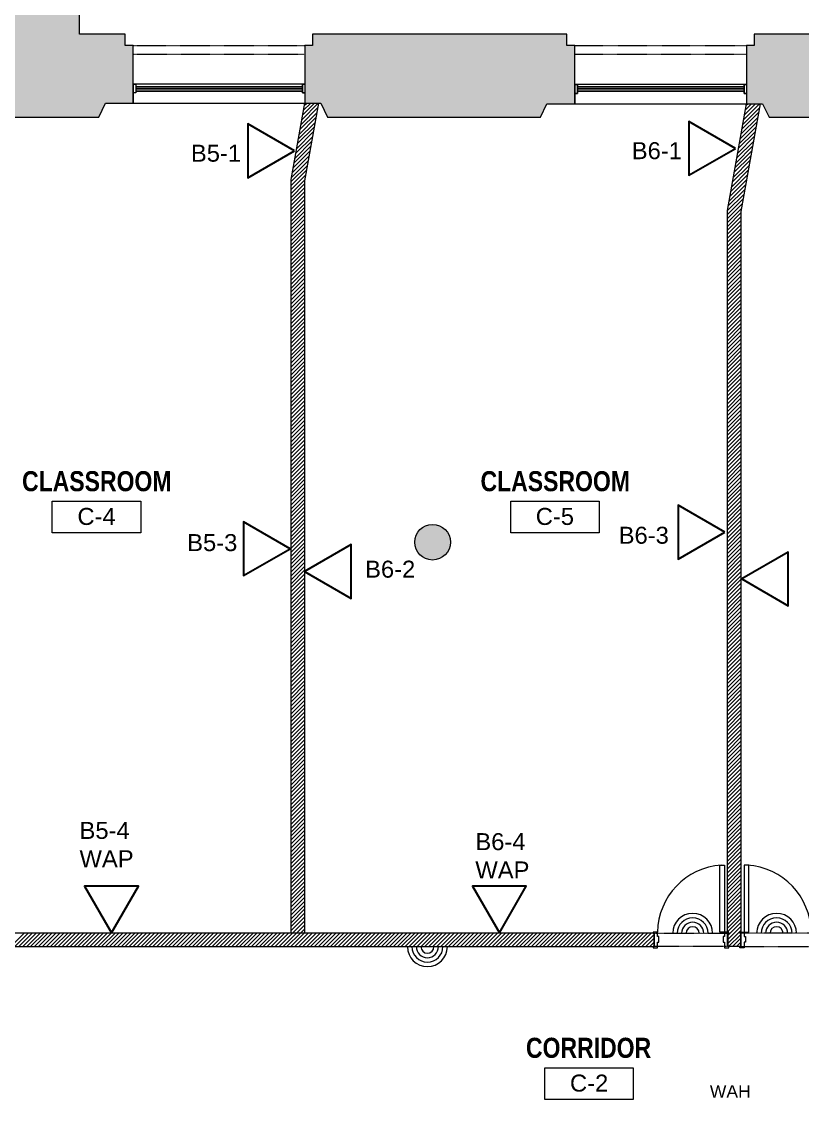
# Model space of a CAD drawing. Header units: inches. Extents: x 891 to 14187, y -1169 to 3232.
# Drawn here: x 2406 to 2756.1, y 2201.8 to 2685.2 of the extents above; entities that cross this region are included whole.
import ezdxf

# ---------------------------------------------------------------- set-up
doc = ezdxf.new("R2010")
doc.units = ezdxf.units.IN
doc.header["$MEASUREMENT"] = 0
doc.linetypes.add('IMPORT-IMPORT-HIDDEN2', pattern=[0.1875, 0.125, -0.0625])
doc.layers.add('_DROPS_IDFS', color=7, linetype='Continuous')
for name, color, linetype, lineweight in [('_OPTEC_LAYER', 1, 'Continuous', 30), ('A-ANNO-RM TAG', 7, 'Continuous', 9), ('A-DEMO-LPC', 7, 'IMPORT-IMPORT-HIDDEN2', 9), ('A-DOOR', 7, 'Continuous', 9), ('A-DOOR-HEAD', 7, 'IMPORT-IMPORT-HIDDEN2', 9), ('A-Hatch', 7, 'Continuous', 9), ('A-HATCH-1HR', 7, 'Continuous', 9), ('A-WALL-INT NEW', 7, 'Continuous', 9), ('EX-EXT-CORE', 7, 'Continuous', 9), ('EX-Windows', 7, 'Continuous', 9), ('G-ANNO-TEXT', 7, 'Continuous', 9), ('SPEAKER', 10, 'Continuous', 20)]:
    doc.layers.add(name, color=color, linetype=linetype, lineweight=lineweight)
doc.styles.add('Arial', font='arial.ttf', dxfattribs={"height": 7.623})
doc.styles.add('Arial Narrow_B', font='ARIALNB.TTF', dxfattribs={"height": 9})
doc.styles.add('Arial_6', font='arial.ttf', dxfattribs={"height": 5.625})

# ---------------------------------------------------------------- blocks, each defined once
blk = doc.blocks.new('_DATA')
at = {"layer": '_DROPS_IDFS', "color": 1, "lineweight": 30}
blk.add_lwpolyline([(24.61, 42.64), (12.55, 21.75), (36.67, 21.75)], close=True, dxfattribs=at)

msp = doc.modelspace()

# ---------------------------------------------------------------- hatches: boundary and pattern name
at = {"layer": 'A-Hatch'}
h = msp.add_hatch(color=9, dxfattribs=at)
h.paths.add_polyline_path([(2360.64, 2633.56), (2384.64, 2633.56), (2384.64, 2642.06), (2440.64, 2642.06), (2443.67, 2648.3), (2456, 2648.3), (2456, 2674.3), (2452.5, 2674.3), (2452.5, 2679.3), (2431.95, 2679.3), (2431.95, 2717.87), (2404.53, 2765.36), (2404.53, 2802.37), (2377.63, 2802.37), (2377.63, 2781.42), (2387.27, 2769.93), (2383.18, 2722.3), (2363.64, 2683.56), (2363.64, 2681.56), (2360.64, 2681.56), (2360.64, 2639.56)])
h.paths.add_polyline_path([(3137.17, 2642.06), (3237.6, 2642.06), (3237.6, 2643.53), (3258.39, 2643.53), (3258.39, 2676.84), (3247.99, 2676.84), (3247.99, 2659.03), (3004.77, 2659.03), (3004.77, 2679.34), (2932.5, 2679.3), (2932.5, 2674.3), (2929, 2674.3), (2929.01, 2648.3), (2936.14, 2648.3), (2939.17, 2642.06), (3034.64, 2642.06), (3037.67, 2648.3), (3134.14, 2648.3), (3136.55, 2643.34)])
h.paths.add_polyline_path([(2638.64, 2642.06), (2641.67, 2648.3), (2654, 2648.3), (2654, 2674.3), (2650.5, 2674.3), (2650.5, 2679.3), (2536.5, 2679.3), (2536.5, 2674.3), (2533, 2674.3), (2533.01, 2648.3), (2540.14, 2648.3), (2543.17, 2642.06)])
h.paths.add_polyline_path([(2836.64, 2642.06), (2839.67, 2648.3), (2852, 2648.3), (2852, 2674.3), (2848.5, 2674.3), (2848.5, 2679.3), (2734.5, 2679.3), (2734.5, 2674.3), (2731, 2674.3), (2731.01, 2648.3), (2738.14, 2648.3), (2741.17, 2642.06)])
msp.add_hatch(color=9, dxfattribs=at).paths.add_polyline_path([(2589.32, 2443.75), (2591.25, 2443.75), (2593.12, 2444.21), (2594.83, 2445.1), (2596.27, 2446.38), (2597.37, 2447.97), (2598.05, 2449.77), (2598.28, 2451.69), (2598.05, 2453.6), (2597.37, 2455.41), (2596.27, 2456.99), (2594.83, 2458.27), (2593.12, 2459.17), (2591.25, 2459.63), (2589.32, 2459.63), (2587.45, 2459.17), (2585.74, 2458.27), (2584.3, 2456.99), (2583.2, 2455.41), (2582.52, 2453.6), (2582.28, 2451.69), (2582.52, 2449.77), (2583.2, 2447.97), (2584.3, 2446.38), (2585.74, 2445.1), (2587.45, 2444.21)])

# ---------------------------------------------------------------- linework, layer by layer
at = {"layer": 'A-ANNO-RM TAG', "color": 8, "flags": 128}
for points in [[(2419.81, 2470.11), (2459.49, 2470.11), (2459.49, 2455.89), (2419.81, 2455.89)], [(2625.32, 2470.11), (2665, 2470.11), (2665, 2455.89), (2625.32, 2455.89)], [(2640.59, 2216.01), (2680.27, 2216.01), (2680.27, 2201.79), (2640.59, 2201.79)]]:
    msp.add_lwpolyline(points, close=True, dxfattribs=at)
at = {"layer": 'A-DEMO-LPC', "color": 8}
for p, q in [((2456, 2674.49), (2533, 2674.49)), ((2456, 2670.37), (2456, 2674.49)), ((2533, 2674.49), (2533, 2670.37)), ((2654, 2674.49), (2731, 2674.49)), ((2654, 2670.37), (2654, 2674.49)), ((2731, 2674.49), (2731, 2670.37)), ((2533, 2670.37), (2456, 2670.37)), ((2731, 2670.37), (2654, 2670.37))]:
    msp.add_line(p, q, dxfattribs=at)
at = {"layer": 'A-DOOR', "color": 8}
for points in [[(2719.12, 2276.8), (2719.12, 2306.8), (2721.12, 2306.8), (2721.12, 2276.8)], [(2689.12, 2276.8), (2689.12, 2276.3), (2689.62, 2276.3), (2689.62, 2270.3), (2689.12, 2270.3), (2689.12, 2269.8), (2691.12, 2269.8), (2691.12, 2272.3), (2691.63, 2272.3), (2691.63, 2274.8), (2691.12, 2274.8), (2691.12, 2276.8)], [(2722.62, 2270.3), (2722.62, 2276.3), (2723.12, 2276.3), (2723.12, 2276.8), (2721.12, 2276.8), (2721.12, 2274.8), (2720.61, 2274.8), (2720.61, 2272.3), (2721.12, 2272.3), (2721.12, 2269.8), (2723.12, 2269.8), (2723.12, 2270.3)]]:
    msp.add_lwpolyline(points, close=True, dxfattribs=at)
at = {"layer": 'A-DOOR', "color": 55, "lineweight": 13}
msp.add_lwpolyline([(2719.12, 2276.8), (2719.12, 2306.8), (2721.12, 2306.8), (2721.12, 2276.8)], close=True, dxfattribs=at)
at = {"layer": 'A-DOOR', "color": 8, "flags": 128}
for points in [[(2732, 2276.8), (2732, 2306.8), (2730, 2306.8), (2730, 2276.8)], [(2728.5, 2270.3), (2728.5, 2276.3), (2728, 2276.3), (2728, 2276.8), (2730, 2276.8), (2730, 2274.8), (2730.51, 2274.8), (2730.51, 2272.3), (2730, 2272.3), (2730, 2269.8), (2728, 2269.8), (2728, 2270.3)]]:
    msp.add_lwpolyline(points, close=True, dxfattribs=at)
at = {"layer": 'A-DOOR', "color": 55, "lineweight": 13, "flags": 128}
msp.add_lwpolyline([(2732, 2276.8), (2732, 2306.8), (2730, 2306.8), (2730, 2276.8)], close=True, dxfattribs=at)
at = {"layer": 'A-DOOR', "color": 8}
for centre, start, end in [((2721.61, 2276.35), 93.441, 179.1566), ((2729.51, 2276.35), 0.8434, 86.559)]:
    msp.add_arc(centre, 30.5, start, end, dxfattribs=at)
at = {"layer": 'A-DOOR-HEAD', "color": 8}
msp.add_lwpolyline([(2689.62, 2276.3), (2722.62, 2276.3), (2722.62, 2270.3), (2689.62, 2270.3)], close=True, dxfattribs=at)
at = {"layer": 'A-DOOR-HEAD', "color": 8, "flags": 128}
msp.add_lwpolyline([(2761.5, 2276.3), (2728.5, 2276.3), (2728.5, 2270.3), (2761.5, 2270.3)], close=True, dxfattribs=at)
at = {"layer": 'A-HATCH-1HR', "color": 8}
for p, q in [((2530.94, 2636.85), (2538.35, 2644.27)), ((2531.32, 2639), (2538.73, 2646.42)), ((2531.7, 2641.15), (2539.04, 2648.49)), ((2532.08, 2643.3), (2537.26, 2648.48)), ((2532.47, 2645.45), (2535.48, 2648.47)), ((2532.85, 2647.6), (2533.7, 2648.46)), ((2728.98, 2636.91), (2736.39, 2644.32)), ((2729.36, 2639.06), (2736.78, 2646.47)), ((2729.75, 2641.21), (2736.84, 2648.3)), ((2730.13, 2643.36), (2735.07, 2648.3)), ((2730.51, 2645.51), (2733.3, 2648.3)), ((2730.89, 2647.66), (2731.53, 2648.3)), ((2530.17, 2632.55), (2537.58, 2639.96)), ((2530.55, 2634.7), (2537.97, 2642.12)), ((2728.21, 2632.61), (2735.63, 2640.02)), ((2728.6, 2634.76), (2736.01, 2642.17)), ((2529.41, 2628.25), (2536.82, 2635.66)), ((2529.79, 2630.4), (2537.2, 2637.81)), ((2727.45, 2628.31), (2734.86, 2635.72)), ((2727.83, 2630.46), (2735.25, 2637.87)), ((2528.64, 2623.95), (2536.05, 2631.36)), ((2529.02, 2626.1), (2536.44, 2633.51)), ((2726.68, 2624), (2734.1, 2631.42)), ((2727.07, 2626.15), (2734.48, 2633.57)), ((2527.49, 2617.5), (2534.91, 2624.91)), ((2527.87, 2619.65), (2535.29, 2627.06)), ((2528.26, 2621.8), (2535.67, 2629.21)), ((2725.54, 2617.55), (2732.95, 2624.97)), ((2725.92, 2619.7), (2733.33, 2627.12)), ((2726.3, 2621.85), (2733.72, 2629.27)), ((2526.92, 2613.39), (2534.14, 2620.61)), ((2527.11, 2615.35), (2534.52, 2622.76)), ((2724.77, 2613.25), (2732.18, 2620.67)), ((2725.15, 2615.4), (2732.57, 2622.82)), ((2526.92, 2611.62), (2533.76, 2618.46)), ((2526.92, 2609.85), (2533.37, 2616.31)), ((2724.01, 2608.95), (2731.42, 2616.36)), ((2724.39, 2611.1), (2731.8, 2618.52)), ((2526.92, 2608.08), (2532.99, 2614.16)), ((2526.92, 2606.32), (2532.92, 2612.32)), ((2526.92, 2604.55), (2532.92, 2610.55)), ((2723.24, 2604.65), (2730.65, 2612.06)), ((2723.62, 2606.8), (2731.04, 2614.21)), ((2526.92, 2602.78), (2532.92, 2608.78)), ((2526.92, 2601.01), (2532.92, 2607.01)), ((2722.5, 2600.38), (2729.89, 2607.76)), ((2722.5, 2598.61), (2729.51, 2605.61)), ((2722.86, 2602.5), (2730.27, 2609.91)), ((2526.92, 2599.24), (2532.92, 2605.24)), ((2526.92, 2597.48), (2532.92, 2603.48)), ((2526.92, 2595.71), (2532.92, 2601.71)), ((2722.5, 2596.84), (2729.12, 2603.46)), ((2722.5, 2595.07), (2728.74, 2601.31)), ((2526.92, 2593.94), (2532.92, 2599.94)), ((2526.92, 2592.17), (2532.92, 2598.17)), ((2526.92, 2590.41), (2532.92, 2596.41)), ((2722.5, 2593.31), (2728.5, 2599.31)), ((2722.5, 2591.54), (2728.5, 2597.54)), ((2722.5, 2589.77), (2728.5, 2595.77)), ((2526.92, 2588.64), (2532.92, 2594.64)), ((2526.92, 2586.87), (2532.92, 2592.87)), ((2526.92, 2585.1), (2532.92, 2591.1)), ((2722.5, 2588), (2728.5, 2594)), ((2722.5, 2586.24), (2728.5, 2592.24)), ((2526.92, 2583.33), (2532.92, 2589.33)), ((2526.92, 2581.57), (2532.92, 2587.57)), ((2722.5, 2584.47), (2728.5, 2590.47)), ((2722.5, 2582.7), (2728.5, 2588.7)), ((2722.5, 2580.93), (2728.5, 2586.93)), ((2526.92, 2579.8), (2532.92, 2585.8)), ((2526.92, 2578.03), (2532.92, 2584.03)), ((2526.92, 2576.26), (2532.92, 2582.26)), ((2722.5, 2579.16), (2728.5, 2585.16)), ((2722.5, 2577.4), (2728.5, 2583.4)), ((2722.5, 2575.63), (2728.5, 2581.63)), ((2526.92, 2574.5), (2532.92, 2580.5)), ((2526.92, 2572.73), (2532.92, 2578.73)), ((2526.92, 2570.96), (2532.92, 2576.96)), ((2722.5, 2573.86), (2728.5, 2579.86)), ((2722.5, 2572.09), (2728.5, 2578.09)), ((2526.92, 2569.19), (2532.92, 2575.19)), ((2526.92, 2567.42), (2532.92, 2573.42)), ((2526.92, 2565.66), (2532.92, 2571.66)), ((2722.5, 2570.33), (2728.5, 2576.33)), ((2722.5, 2568.56), (2728.5, 2574.56)), ((2722.5, 2566.79), (2728.5, 2572.79)), ((2526.92, 2563.89), (2532.92, 2569.89)), ((2526.92, 2562.12), (2532.92, 2568.12)), ((2722.5, 2565.02), (2728.5, 2571.02)), ((2722.5, 2563.25), (2728.5, 2569.25)), ((2722.5, 2561.49), (2728.5, 2567.49)), ((2526.92, 2560.35), (2532.92, 2566.35)), ((2526.92, 2558.59), (2532.92, 2564.59)), ((2526.92, 2556.82), (2532.92, 2562.82)), ((2722.5, 2559.72), (2728.5, 2565.72)), ((2722.5, 2557.95), (2728.5, 2563.95)), ((2722.5, 2556.18), (2728.5, 2562.18)), ((2526.92, 2555.05), (2532.92, 2561.05)), ((2526.92, 2553.28), (2532.92, 2559.28)), ((2526.92, 2551.51), (2532.92, 2557.51)), ((2722.5, 2554.42), (2728.5, 2560.42)), ((2722.5, 2552.65), (2728.5, 2558.65)), ((2526.92, 2549.75), (2532.92, 2555.75)), ((2526.92, 2547.98), (2532.92, 2553.98)), ((2722.5, 2550.88), (2728.5, 2556.88)), ((2722.5, 2549.11), (2728.5, 2555.11)), ((2722.5, 2547.34), (2728.5, 2553.34)), ((2526.92, 2546.21), (2532.92, 2552.21)), ((2526.92, 2544.44), (2532.92, 2550.44)), ((2526.92, 2542.68), (2532.92, 2548.68)), ((2722.5, 2545.58), (2728.5, 2551.58)), ((2722.5, 2543.81), (2728.5, 2549.81)), ((2722.5, 2542.04), (2728.5, 2548.04)), ((2526.92, 2540.91), (2532.92, 2546.91)), ((2526.92, 2539.14), (2532.92, 2545.14)), ((2526.92, 2537.37), (2532.92, 2543.37)), ((2722.5, 2540.27), (2728.5, 2546.27)), ((2722.5, 2538.51), (2728.5, 2544.51)), ((2722.5, 2536.74), (2728.5, 2542.74)), ((2526.92, 2535.6), (2532.92, 2541.6)), ((2526.92, 2533.84), (2532.92, 2539.84)), ((2526.92, 2532.07), (2532.92, 2538.07)), ((2722.5, 2534.97), (2728.5, 2540.97)), ((2722.5, 2533.2), (2728.5, 2539.2)), ((2526.92, 2530.3), (2532.92, 2536.3)), ((2526.92, 2528.53), (2532.92, 2534.53)), ((2722.5, 2531.43), (2728.5, 2537.43)), ((2722.5, 2529.67), (2728.5, 2535.67)), ((2722.5, 2527.9), (2728.5, 2533.9)), ((2526.92, 2526.77), (2532.92, 2532.77)), ((2526.92, 2525), (2532.92, 2531)), ((2526.92, 2523.23), (2532.92, 2529.23)), ((2722.5, 2526.13), (2728.5, 2532.13)), ((2722.5, 2524.36), (2728.5, 2530.36)), ((2722.5, 2522.6), (2728.5, 2528.6)), ((2526.92, 2521.46), (2532.92, 2527.46)), ((2526.92, 2519.69), (2532.92, 2525.69)), ((2526.92, 2517.93), (2532.92, 2523.93)), ((2722.5, 2520.83), (2728.5, 2526.83)), ((2722.5, 2519.06), (2728.5, 2525.06)), ((2722.5, 2517.29), (2728.5, 2523.29)), ((2526.92, 2516.16), (2532.92, 2522.16)), ((2526.92, 2514.39), (2532.92, 2520.39)), ((2526.92, 2512.62), (2532.92, 2518.62)), ((2722.5, 2515.52), (2728.5, 2521.52)), ((2722.5, 2513.76), (2728.5, 2519.76)), ((2526.92, 2510.86), (2532.92, 2516.86)), ((2526.92, 2509.09), (2532.92, 2515.09)), ((2722.5, 2511.99), (2728.5, 2517.99)), ((2722.5, 2510.22), (2728.5, 2516.22)), ((2722.5, 2508.45), (2728.5, 2514.45)), ((2526.92, 2507.32), (2532.92, 2513.32)), ((2526.92, 2505.55), (2532.92, 2511.55)), ((2526.92, 2503.78), (2532.92, 2509.78)), ((2722.5, 2506.69), (2728.5, 2512.69)), ((2722.5, 2504.92), (2728.5, 2510.92)), ((2722.5, 2503.15), (2728.5, 2509.15)), ((2526.92, 2502.02), (2532.92, 2508.02)), ((2526.92, 2500.25), (2532.92, 2506.25)), ((2526.92, 2498.48), (2532.92, 2504.48)), ((2722.5, 2501.38), (2728.5, 2507.38)), ((2722.5, 2499.61), (2728.5, 2505.61)), ((2526.92, 2496.71), (2532.92, 2502.71)), ((2526.92, 2494.95), (2532.92, 2500.95)), ((2526.92, 2493.18), (2532.92, 2499.18)), ((2722.5, 2497.85), (2728.5, 2503.85)), ((2722.5, 2496.08), (2728.5, 2502.08)), ((2722.5, 2494.31), (2728.5, 2500.31)), ((2526.92, 2491.41), (2532.92, 2497.41)), ((2526.92, 2489.64), (2532.92, 2495.64)), ((2722.5, 2492.54), (2728.5, 2498.54)), ((2722.5, 2490.78), (2728.5, 2496.78)), ((2722.5, 2489.01), (2728.5, 2495.01)), ((2526.92, 2487.87), (2532.92, 2493.87)), ((2526.92, 2486.11), (2532.92, 2492.11)), ((2526.92, 2484.34), (2532.92, 2490.34)), ((2722.5, 2487.24), (2728.5, 2493.24)), ((2722.5, 2485.47), (2728.5, 2491.47)), ((2722.5, 2483.7), (2728.5, 2489.7)), ((2526.92, 2482.57), (2532.92, 2488.57)), ((2526.92, 2480.8), (2532.92, 2486.8)), ((2526.92, 2479.04), (2532.92, 2485.04)), ((2722.5, 2481.94), (2728.5, 2487.94)), ((2722.5, 2480.17), (2728.5, 2486.17)), ((2526.92, 2477.27), (2532.92, 2483.27)), ((2526.92, 2475.5), (2532.92, 2481.5)), ((2526.92, 2473.73), (2532.92, 2479.73)), ((2722.5, 2478.4), (2728.5, 2484.4)), ((2722.5, 2476.63), (2728.5, 2482.63)), ((2722.5, 2474.87), (2728.5, 2480.87)), ((2526.92, 2471.96), (2532.92, 2477.96)), ((2526.92, 2470.2), (2532.92, 2476.2)), ((2722.5, 2473.1), (2728.5, 2479.1)), ((2722.5, 2471.33), (2728.5, 2477.33)), ((2722.5, 2469.56), (2728.5, 2475.56)), ((2526.92, 2468.43), (2532.92, 2474.43)), ((2526.92, 2466.66), (2532.92, 2472.66)), ((2526.92, 2464.89), (2532.92, 2470.89)), ((2722.5, 2467.8), (2728.5, 2473.8)), ((2722.5, 2466.03), (2728.5, 2472.03)), ((2722.5, 2464.26), (2728.5, 2470.26)), ((2526.92, 2463.13), (2532.92, 2469.13)), ((2526.92, 2461.36), (2532.92, 2467.36)), ((2526.92, 2459.59), (2532.92, 2465.59)), ((2722.5, 2462.49), (2728.5, 2468.49)), ((2722.5, 2460.72), (2728.5, 2466.72)), ((2526.92, 2457.82), (2532.92, 2463.82)), ((2526.92, 2456.06), (2532.92, 2462.06)), ((2722.5, 2458.96), (2728.5, 2464.96)), ((2722.5, 2457.19), (2728.5, 2463.19)), ((2722.5, 2455.42), (2728.5, 2461.42)), ((2526.92, 2454.29), (2532.92, 2460.29)), ((2526.92, 2452.52), (2532.92, 2458.52)), ((2526.92, 2450.75), (2532.92, 2456.75)), ((2722.5, 2453.65), (2728.5, 2459.65)), ((2722.5, 2451.89), (2728.5, 2457.89)), ((2722.5, 2450.12), (2728.5, 2456.12)), ((2526.92, 2448.98), (2532.92, 2454.98)), ((2526.92, 2447.22), (2532.92, 2453.22)), ((2526.92, 2445.45), (2532.92, 2451.45)), ((2722.5, 2448.35), (2728.5, 2454.35)), ((2722.5, 2446.58), (2728.5, 2452.58)), ((2722.5, 2444.81), (2728.5, 2450.81)), ((2526.92, 2443.68), (2532.92, 2449.68)), ((2526.92, 2441.91), (2532.92, 2447.91)), ((2526.92, 2440.15), (2532.92, 2446.15)), ((2722.5, 2443.05), (2728.5, 2449.05)), ((2722.5, 2441.28), (2728.5, 2447.28)), ((2526.92, 2438.38), (2532.92, 2444.38)), ((2526.92, 2436.61), (2532.92, 2442.61)), ((2722.5, 2439.51), (2728.5, 2445.51)), ((2722.5, 2437.74), (2728.5, 2443.74)), ((2722.5, 2435.98), (2728.5, 2441.98)), ((2526.92, 2434.84), (2532.92, 2440.84)), ((2526.92, 2433.07), (2532.92, 2439.07)), ((2526.92, 2431.31), (2532.92, 2437.31)), ((2722.5, 2434.21), (2728.5, 2440.21)), ((2722.5, 2432.44), (2728.5, 2438.44)), ((2722.5, 2430.67), (2728.5, 2436.67)), ((2526.92, 2429.54), (2532.92, 2435.54)), ((2526.92, 2427.77), (2532.92, 2433.77)), ((2526.92, 2426), (2532.92, 2432)), ((2722.5, 2428.9), (2728.5, 2434.9)), ((2722.5, 2427.14), (2728.5, 2433.14)), ((2722.5, 2425.37), (2728.5, 2431.37)), ((2526.92, 2424.24), (2532.92, 2430.24)), ((2526.92, 2422.47), (2532.92, 2428.47)), ((2526.92, 2420.7), (2532.92, 2426.7)), ((2722.5, 2423.6), (2728.5, 2429.6)), ((2722.5, 2421.83), (2728.5, 2427.83)), ((2526.92, 2418.93), (2532.92, 2424.93)), ((2526.92, 2417.16), (2532.92, 2423.16)), ((2722.5, 2420.07), (2728.5, 2426.07)), ((2722.5, 2418.3), (2728.5, 2424.3)), ((2722.5, 2416.53), (2728.5, 2422.53)), ((2526.92, 2415.4), (2532.92, 2421.4)), ((2526.92, 2413.63), (2532.92, 2419.63)), ((2526.92, 2411.86), (2532.92, 2417.86)), ((2722.5, 2414.76), (2728.5, 2420.76)), ((2722.5, 2412.99), (2728.5, 2418.99)), ((2722.5, 2411.23), (2728.5, 2417.23)), ((2526.92, 2410.09), (2532.92, 2416.09)), ((2526.92, 2408.33), (2532.92, 2414.33)), ((2526.92, 2406.56), (2532.92, 2412.56)), ((2722.5, 2409.46), (2728.5, 2415.46)), ((2722.5, 2407.69), (2728.5, 2413.69)), ((2526.92, 2404.79), (2532.92, 2410.79)), ((2526.92, 2403.02), (2532.92, 2409.02)), ((2526.92, 2401.25), (2532.92, 2407.25)), ((2722.5, 2405.92), (2728.5, 2411.92)), ((2722.5, 2404.16), (2728.5, 2410.16)), ((2722.5, 2402.39), (2728.5, 2408.39)), ((2526.92, 2399.49), (2532.92, 2405.49)), ((2526.92, 2397.72), (2532.92, 2403.72)), ((2722.5, 2400.62), (2728.5, 2406.62)), ((2722.5, 2398.85), (2728.5, 2404.85)), ((2722.5, 2397.08), (2728.5, 2403.08)), ((2526.92, 2395.95), (2532.92, 2401.95)), ((2526.92, 2394.18), (2532.92, 2400.18)), ((2526.92, 2392.42), (2532.92, 2398.42)), ((2722.5, 2395.32), (2728.5, 2401.32)), ((2722.5, 2393.55), (2728.5, 2399.55)), ((2722.5, 2391.78), (2728.5, 2397.78)), ((2526.92, 2390.65), (2532.92, 2396.65)), ((2526.92, 2388.88), (2532.92, 2394.88)), ((2526.92, 2387.11), (2532.92, 2393.11)), ((2722.5, 2390.01), (2728.5, 2396.01)), ((2722.5, 2388.25), (2728.5, 2394.25)), ((2526.92, 2385.34), (2532.92, 2391.34)), ((2526.92, 2383.58), (2532.92, 2389.58)), ((2722.5, 2386.48), (2728.5, 2392.48)), ((2722.5, 2384.71), (2728.5, 2390.71)), ((2722.5, 2382.94), (2728.5, 2388.94)), ((2526.92, 2381.81), (2532.92, 2387.81)), ((2526.92, 2380.04), (2532.92, 2386.04)), ((2526.92, 2378.27), (2532.92, 2384.27)), ((2722.5, 2381.17), (2728.5, 2387.17)), ((2722.5, 2379.41), (2728.5, 2385.41)), ((2722.5, 2377.64), (2728.5, 2383.64)), ((2526.92, 2376.51), (2532.92, 2382.51)), ((2526.92, 2374.74), (2532.92, 2380.74)), ((2526.92, 2372.97), (2532.92, 2378.97)), ((2722.5, 2375.87), (2728.5, 2381.87)), ((2722.5, 2374.1), (2728.5, 2380.1)), ((2722.5, 2372.34), (2728.5, 2378.34)), ((2526.92, 2371.2), (2532.92, 2377.2)), ((2526.92, 2369.43), (2532.92, 2375.43)), ((2526.92, 2367.67), (2532.92, 2373.67)), ((2722.5, 2370.57), (2728.5, 2376.57)), ((2722.5, 2368.8), (2728.5, 2374.8)), ((2526.92, 2365.9), (2532.92, 2371.9)), ((2526.92, 2364.13), (2532.92, 2370.13)), ((2722.5, 2367.03), (2728.5, 2373.03)), ((2722.5, 2365.26), (2728.5, 2371.26)), ((2722.5, 2363.5), (2728.5, 2369.5)), ((2526.92, 2362.36), (2532.92, 2368.36)), ((2526.92, 2360.6), (2532.92, 2366.6)), ((2526.92, 2358.83), (2532.92, 2364.83)), ((2722.5, 2361.73), (2728.5, 2367.73)), ((2722.5, 2359.96), (2728.5, 2365.96)), ((2722.5, 2358.19), (2728.5, 2364.19)), ((2526.92, 2357.06), (2532.92, 2363.06)), ((2526.92, 2355.29), (2532.92, 2361.29)), ((2526.92, 2353.52), (2532.92, 2359.52)), ((2722.5, 2356.43), (2728.5, 2362.43)), ((2722.5, 2354.66), (2728.5, 2360.66)), ((2722.5, 2352.89), (2728.5, 2358.89)), ((2526.92, 2351.76), (2532.92, 2357.76)), ((2526.92, 2349.99), (2532.92, 2355.99)), ((2526.92, 2348.22), (2532.92, 2354.22)), ((2722.5, 2351.12), (2728.5, 2357.12)), ((2722.5, 2349.35), (2728.5, 2355.35)), ((2526.92, 2346.45), (2532.92, 2352.45)), ((2526.92, 2344.69), (2532.92, 2350.69)), ((2722.5, 2347.59), (2728.5, 2353.59)), ((2722.5, 2345.82), (2728.5, 2351.82)), ((2722.5, 2344.05), (2728.5, 2350.05)), ((2526.92, 2342.92), (2532.92, 2348.92)), ((2526.92, 2341.15), (2532.92, 2347.15)), ((2526.92, 2339.38), (2532.92, 2345.38)), ((2722.5, 2342.28), (2728.5, 2348.28)), ((2722.5, 2340.52), (2728.5, 2346.52)), ((2722.5, 2338.75), (2728.5, 2344.75)), ((2526.92, 2337.61), (2532.92, 2343.61)), ((2526.92, 2335.85), (2532.92, 2341.85)), ((2526.92, 2334.08), (2532.92, 2340.08)), ((2722.5, 2336.98), (2728.5, 2342.98)), ((2722.5, 2335.21), (2728.5, 2341.21)), ((2526.92, 2332.31), (2532.92, 2338.31)), ((2526.92, 2330.54), (2532.92, 2336.54)), ((2526.92, 2328.78), (2532.92, 2334.78)), ((2722.5, 2333.44), (2728.5, 2339.44)), ((2722.5, 2331.68), (2728.5, 2337.68)), ((2722.5, 2329.91), (2728.5, 2335.91)), ((2526.92, 2327.01), (2532.92, 2333.01)), ((2526.92, 2325.24), (2532.92, 2331.24)), ((2722.5, 2328.14), (2728.5, 2334.14)), ((2722.5, 2326.37), (2728.5, 2332.37)), ((2722.5, 2324.61), (2728.5, 2330.61)), ((2526.92, 2323.47), (2532.92, 2329.47)), ((2526.92, 2321.7), (2532.92, 2327.7)), ((2526.92, 2319.94), (2532.92, 2325.94)), ((2722.5, 2322.84), (2728.5, 2328.84)), ((2722.5, 2321.07), (2728.5, 2327.07)), ((2722.5, 2319.3), (2728.5, 2325.3)), ((2526.92, 2318.17), (2532.92, 2324.17)), ((2526.92, 2316.4), (2532.92, 2322.4)), ((2526.92, 2314.63), (2532.92, 2320.63)), ((2722.5, 2317.53), (2728.5, 2323.53)), ((2722.5, 2315.77), (2728.5, 2321.77)), ((2526.92, 2312.87), (2532.92, 2318.87)), ((2526.92, 2311.1), (2532.92, 2317.1)), ((2722.5, 2314), (2728.5, 2320)), ((2722.5, 2312.23), (2728.5, 2318.23)), ((2722.5, 2310.46), (2728.5, 2316.46)), ((2526.92, 2309.33), (2532.92, 2315.33)), ((2526.92, 2307.56), (2532.92, 2313.56)), ((2526.92, 2305.79), (2532.92, 2311.79)), ((2722.5, 2308.7), (2728.5, 2314.7)), ((2722.5, 2306.93), (2728.5, 2312.93)), ((2722.5, 2305.16), (2728.5, 2311.16)), ((2526.92, 2304.03), (2532.92, 2310.03)), ((2526.92, 2302.26), (2532.92, 2308.26)), ((2526.92, 2300.49), (2532.92, 2306.49)), ((2722.5, 2303.39), (2728.5, 2309.39)), ((2722.5, 2301.62), (2728.5, 2307.62)), ((2722.5, 2299.86), (2728.5, 2305.86)), ((2526.92, 2298.72), (2532.92, 2304.72)), ((2526.92, 2296.96), (2532.92, 2302.96)), ((2526.92, 2295.19), (2532.92, 2301.19)), ((2722.5, 2298.09), (2728.5, 2304.09)), ((2722.5, 2296.32), (2728.5, 2302.32)), ((2526.92, 2293.42), (2532.92, 2299.42)), ((2526.92, 2291.65), (2532.92, 2297.65)), ((2722.5, 2294.55), (2728.5, 2300.55)), ((2722.5, 2292.79), (2728.5, 2298.79)), ((2722.5, 2291.02), (2728.5, 2297.02)), ((2526.92, 2289.89), (2532.92, 2295.89)), ((2526.92, 2288.12), (2532.92, 2294.12)), ((2526.92, 2286.35), (2532.92, 2292.35)), ((2722.5, 2289.25), (2728.5, 2295.25)), ((2722.5, 2287.48), (2728.5, 2293.48)), ((2722.5, 2285.72), (2728.5, 2291.72)), ((2526.92, 2284.58), (2532.92, 2290.58)), ((2526.92, 2282.81), (2532.92, 2288.81)), ((2526.92, 2281.05), (2532.92, 2287.05)), ((2722.5, 2283.95), (2728.5, 2289.95)), ((2722.5, 2282.18), (2728.5, 2288.18)), ((2722.5, 2280.41), (2728.5, 2286.41)), ((2526.92, 2279.28), (2532.92, 2285.28)), ((2526.92, 2277.51), (2532.92, 2283.51)), ((2527.47, 2276.3), (2532.92, 2281.74)), ((2722.5, 2278.64), (2728.5, 2284.64)), ((2722.5, 2276.88), (2728.5, 2282.88)), ((2529.24, 2276.3), (2532.92, 2279.98)), ((2531, 2276.3), (2532.92, 2278.21)), ((2722.5, 2275.11), (2728.5, 2281.11)), ((2722.5, 2273.34), (2728.5, 2279.34)), ((2722.5, 2271.57), (2728.5, 2277.57)), ((2401.26, 2270.3), (2407.26, 2276.3)), ((2403.03, 2270.3), (2409.03, 2276.3)), ((2404.8, 2270.3), (2410.8, 2276.3)), ((2406.56, 2270.3), (2412.56, 2276.3)), ((2408.33, 2270.3), (2414.33, 2276.3)), ((2410.1, 2270.3), (2416.1, 2276.3)), ((2411.87, 2270.3), (2417.87, 2276.3)), ((2413.63, 2270.3), (2419.63, 2276.3)), ((2415.4, 2270.3), (2421.4, 2276.3)), ((2417.17, 2270.3), (2423.17, 2276.3)), ((2418.94, 2270.3), (2424.94, 2276.3)), ((2420.71, 2270.3), (2426.71, 2276.3)), ((2422.47, 2270.3), (2428.47, 2276.3)), ((2424.24, 2270.3), (2430.24, 2276.3)), ((2426.01, 2270.3), (2432.01, 2276.3)), ((2427.78, 2270.3), (2433.78, 2276.3)), ((2429.54, 2270.3), (2435.54, 2276.3)), ((2431.31, 2270.3), (2437.31, 2276.3)), ((2433.08, 2270.3), (2439.08, 2276.3)), ((2434.85, 2270.3), (2440.85, 2276.3)), ((2436.62, 2270.3), (2442.62, 2276.3)), ((2438.38, 2270.3), (2444.38, 2276.3)), ((2440.15, 2270.3), (2446.15, 2276.3)), ((2441.92, 2270.3), (2447.92, 2276.3)), ((2443.69, 2270.3), (2449.69, 2276.3)), ((2445.45, 2270.3), (2451.45, 2276.3)), ((2447.22, 2270.3), (2453.22, 2276.3)), ((2448.99, 2270.3), (2454.99, 2276.3)), ((2450.76, 2270.3), (2456.76, 2276.3)), ((2452.52, 2270.3), (2458.52, 2276.3)), ((2454.29, 2270.3), (2460.29, 2276.3)), ((2456.06, 2270.3), (2462.06, 2276.3)), ((2457.83, 2270.3), (2463.83, 2276.3)), ((2459.6, 2270.3), (2465.6, 2276.3)), ((2461.36, 2270.3), (2467.36, 2276.3)), ((2463.13, 2270.3), (2469.13, 2276.3)), ((2464.9, 2270.3), (2470.9, 2276.3)), ((2466.67, 2270.3), (2472.67, 2276.3)), ((2468.43, 2270.3), (2474.43, 2276.3)), ((2470.2, 2270.3), (2476.2, 2276.3)), ((2471.97, 2270.3), (2477.97, 2276.3)), ((2473.74, 2270.3), (2479.74, 2276.3)), ((2475.51, 2270.3), (2481.51, 2276.3)), ((2477.27, 2270.3), (2483.27, 2276.3)), ((2479.04, 2270.3), (2485.04, 2276.3)), ((2480.81, 2270.3), (2486.81, 2276.3)), ((2482.58, 2270.3), (2488.58, 2276.3)), ((2484.34, 2270.3), (2490.34, 2276.3)), ((2486.11, 2270.3), (2492.11, 2276.3)), ((2487.88, 2270.3), (2493.88, 2276.3)), ((2489.65, 2270.3), (2495.65, 2276.3)), ((2491.42, 2270.3), (2497.42, 2276.3)), ((2493.18, 2270.3), (2499.18, 2276.3)), ((2494.95, 2270.3), (2500.95, 2276.3)), ((2496.72, 2270.3), (2502.72, 2276.3)), ((2498.49, 2270.3), (2504.49, 2276.3)), ((2500.25, 2270.3), (2506.25, 2276.3)), ((2502.02, 2270.3), (2508.02, 2276.3)), ((2503.79, 2270.3), (2509.79, 2276.3)), ((2505.56, 2270.3), (2511.56, 2276.3)), ((2507.33, 2270.3), (2513.33, 2276.3)), ((2509.09, 2270.3), (2515.09, 2276.3)), ((2510.86, 2270.3), (2516.86, 2276.3)), ((2512.63, 2270.3), (2518.63, 2276.3)), ((2514.4, 2270.3), (2520.4, 2276.3)), ((2516.16, 2270.3), (2522.16, 2276.3)), ((2517.93, 2270.3), (2523.93, 2276.3)), ((2519.7, 2270.3), (2525.7, 2276.3)), ((2521.47, 2270.3), (2527.47, 2276.3)), ((2523.24, 2270.3), (2529.24, 2276.3)), ((2525, 2270.3), (2531, 2276.3)), ((2526.77, 2270.3), (2532.77, 2276.3)), ((2528.54, 2270.3), (2534.54, 2276.3)), ((2530.31, 2270.3), (2536.31, 2276.3)), ((2532.07, 2270.3), (2538.07, 2276.3)), ((2532.77, 2276.3), (2532.92, 2276.44)), ((2533.84, 2270.3), (2539.84, 2276.3)), ((2535.61, 2270.3), (2541.61, 2276.3)), ((2537.38, 2270.3), (2543.38, 2276.3)), ((2539.15, 2270.3), (2545.15, 2276.3)), ((2540.91, 2270.3), (2546.91, 2276.3)), ((2542.68, 2270.3), (2548.68, 2276.3)), ((2544.45, 2270.3), (2550.45, 2276.3)), ((2546.22, 2270.3), (2552.22, 2276.3)), ((2547.98, 2270.3), (2553.98, 2276.3)), ((2549.75, 2270.3), (2555.75, 2276.3)), ((2551.52, 2270.3), (2557.52, 2276.3)), ((2553.29, 2270.3), (2559.29, 2276.3)), ((2555.06, 2270.3), (2561.06, 2276.3)), ((2556.82, 2270.3), (2562.82, 2276.3)), ((2558.59, 2270.3), (2564.59, 2276.3)), ((2560.36, 2270.3), (2566.36, 2276.3)), ((2562.13, 2270.3), (2568.13, 2276.3)), ((2563.89, 2270.3), (2569.89, 2276.3)), ((2565.66, 2270.3), (2571.66, 2276.3)), ((2567.43, 2270.3), (2573.43, 2276.3)), ((2569.2, 2270.3), (2575.2, 2276.3)), ((2570.97, 2270.3), (2576.97, 2276.3)), ((2572.73, 2270.3), (2578.73, 2276.3)), ((2574.5, 2270.3), (2580.5, 2276.3)), ((2576.27, 2270.3), (2582.27, 2276.3)), ((2578.04, 2270.3), (2584.04, 2276.3)), ((2579.8, 2270.3), (2585.8, 2276.3)), ((2581.57, 2270.3), (2587.57, 2276.3)), ((2583.34, 2270.3), (2589.34, 2276.3)), ((2585.11, 2270.3), (2591.11, 2276.3)), ((2586.88, 2270.3), (2592.88, 2276.3)), ((2588.64, 2270.3), (2594.64, 2276.3)), ((2590.41, 2270.3), (2596.41, 2276.3)), ((2592.18, 2270.3), (2598.18, 2276.3)), ((2593.95, 2270.3), (2599.95, 2276.3)), ((2595.71, 2270.3), (2601.71, 2276.3)), ((2597.48, 2270.3), (2603.48, 2276.3)), ((2599.25, 2270.3), (2605.25, 2276.3)), ((2601.02, 2270.3), (2607.02, 2276.3)), ((2602.79, 2270.3), (2608.79, 2276.3)), ((2604.55, 2270.3), (2610.55, 2276.3)), ((2606.32, 2270.3), (2612.32, 2276.3)), ((2608.09, 2270.3), (2614.09, 2276.3)), ((2609.86, 2270.3), (2615.86, 2276.3)), ((2611.62, 2270.3), (2617.62, 2276.3)), ((2613.39, 2270.3), (2619.39, 2276.3)), ((2615.16, 2270.3), (2621.16, 2276.3)), ((2616.93, 2270.3), (2622.93, 2276.3)), ((2618.7, 2270.3), (2624.7, 2276.3)), ((2620.46, 2270.3), (2626.46, 2276.3)), ((2622.23, 2270.3), (2628.23, 2276.3)), ((2624, 2270.3), (2630, 2276.3)), ((2625.77, 2270.3), (2631.77, 2276.3)), ((2627.53, 2270.3), (2633.53, 2276.3)), ((2629.3, 2270.3), (2635.3, 2276.3)), ((2631.07, 2270.3), (2637.07, 2276.3)), ((2632.84, 2270.3), (2638.84, 2276.3)), ((2634.6, 2270.3), (2640.6, 2276.3)), ((2636.37, 2270.3), (2642.37, 2276.3)), ((2638.14, 2270.3), (2644.14, 2276.3)), ((2639.91, 2270.3), (2645.91, 2276.3)), ((2641.68, 2270.3), (2647.68, 2276.3)), ((2643.44, 2270.3), (2649.44, 2276.3)), ((2645.21, 2270.3), (2651.21, 2276.3)), ((2646.98, 2270.3), (2652.98, 2276.3)), ((2648.75, 2270.3), (2654.75, 2276.3)), ((2650.51, 2270.3), (2656.51, 2276.3)), ((2652.28, 2270.3), (2658.28, 2276.3)), ((2654.05, 2270.3), (2660.05, 2276.3)), ((2655.82, 2270.3), (2661.82, 2276.3)), ((2657.59, 2270.3), (2663.59, 2276.3)), ((2659.35, 2270.3), (2665.35, 2276.3)), ((2661.12, 2270.3), (2667.12, 2276.3)), ((2662.89, 2270.3), (2668.89, 2276.3)), ((2664.66, 2270.3), (2670.66, 2276.3)), ((2666.42, 2270.3), (2672.42, 2276.3)), ((2668.19, 2270.3), (2674.19, 2276.3)), ((2669.96, 2270.3), (2675.96, 2276.3)), ((2671.73, 2270.3), (2677.73, 2276.3)), ((2673.5, 2270.3), (2679.5, 2276.3)), ((2675.26, 2270.3), (2681.26, 2276.3)), ((2677.03, 2270.3), (2683.03, 2276.3)), ((2678.8, 2270.3), (2684.8, 2276.3)), ((2680.57, 2270.3), (2686.57, 2276.3)), ((2682.33, 2270.3), (2688.33, 2276.3)), ((2684.1, 2270.3), (2689.62, 2275.81)), ((2685.87, 2270.3), (2689.62, 2274.04)), ((2687.64, 2270.3), (2689.62, 2272.27)), ((2722.99, 2270.3), (2728.5, 2275.81)), ((2724.76, 2270.3), (2728.5, 2274.04)), ((2726.53, 2270.3), (2728.5, 2272.27)), ((2689.41, 2270.3), (2689.62, 2270.51)), ((2728.3, 2270.3), (2728.5, 2270.5))]:
    msp.add_line(p, q, dxfattribs=at)
at = {"layer": 'A-WALL-INT NEW', "color": 8}
for p, q in [((2526.92, 2614.26), (2533.01, 2648.49)), ((2539.1, 2648.49), (2532.92, 2613.73)), ((2533.01, 2648.49), (2539.1, 2648.49)), ((2722.5, 2600.5), (2731.01, 2648.3)), ((2737.1, 2648.3), (2728.5, 2599.98)), ((2731.01, 2648.3), (2737.1, 2648.3)), ((2526.92, 2276.3), (2526.92, 2614.26)), ((2532.92, 2613.73), (2532.92, 2276.3)), ((2722.5, 2270.3), (2722.5, 2600.5)), ((2728.5, 2599.98), (2728.5, 2270.3)), ((2689.62, 2276.3), (2369.33, 2276.3)), ((2689.62, 2270.3), (2689.62, 2276.3)), ((2369.33, 2270.3), (2689.62, 2270.3)), ((2728.2, 2270.3), (2722.5, 2270.3)), ((2728.5, 2270.3), (2722.5, 2270.3))]:
    msp.add_line(p, q, dxfattribs=at)
at = {"layer": 'EX-EXT-CORE', "color": 8}
for p, q in [((2431.95, 2679.49), (2431.95, 2718.06)), ((2452.5, 2679.49), (2431.95, 2679.49)), ((2452.5, 2674.49), (2452.5, 2679.49)), ((2536.5, 2679.49), (2536.5, 2674.49)), ((2650.5, 2679.49), (2536.5, 2679.49)), ((2650.5, 2674.49), (2650.5, 2679.49)), ((2848.5, 2679.49), (2734.5, 2679.49)), ((2734.5, 2679.49), (2734.5, 2674.49)), ((2456, 2674.49), (2452.5, 2674.49)), ((2456, 2648.49), (2456, 2674.49)), ((2536.5, 2674.49), (2533, 2674.49)), ((2533, 2674.49), (2533, 2648.49)), ((2654, 2674.49), (2650.5, 2674.49)), ((2654, 2648.3), (2654, 2674.49)), ((2734.5, 2674.49), (2731, 2674.49)), ((2731, 2674.49), (2731, 2648.3)), ((2440.64, 2642.25), (2443.67, 2648.49)), ((2443.67, 2648.49), (2456, 2648.49)), ((2533, 2648.49), (2540.14, 2648.49)), ((2540.14, 2648.49), (2543.17, 2642.25)), ((2638.64, 2642.25), (2641.57, 2648.3)), ((2641.57, 2648.3), (2654, 2648.3)), ((2731.01, 2648.3), (2738.24, 2648.3)), ((2738.24, 2648.3), (2741.17, 2642.25)), ((2384.64, 2642.25), (2440.64, 2642.25)), ((2543.17, 2642.25), (2638.64, 2642.25)), ((2741.17, 2642.25), (2836.64, 2642.25))]:
    msp.add_line(p, q, dxfattribs=at)
msp.add_circle((2590.28, 2451.69), 8, dxfattribs=at)
at = {"layer": 'EX-Windows', "color": 8}
for p, q in [((2456, 2657.15), (2456, 2648.49)), ((2533.01, 2657.15), (2456, 2657.15)), ((2456, 2657.15), (2457.31, 2657.15)), ((2457.31, 2657.15), (2457.31, 2653.15)), ((2531.97, 2655.95), (2457.31, 2655.95)), ((2457.31, 2655.95), (2531.97, 2655.95)), ((2531.97, 2654.95), (2457.31, 2654.95)), ((2457.31, 2654.95), (2531.97, 2654.95)), ((2531.97, 2653.95), (2457.31, 2653.95)), ((2457.31, 2653.95), (2531.97, 2653.95)), ((2531.97, 2653.15), (2531.97, 2657.15)), ((2531.97, 2657.15), (2533, 2657.15)), ((2533, 2657.15), (2531.97, 2657.15)), ((2531.97, 2657.15), (2531.97, 2653.15)), ((2655.31, 2656.95), (2654, 2656.95)), ((2654, 2656.95), (2655.31, 2656.95)), ((2731.01, 2656.95), (2654, 2656.95)), ((2654, 2656.95), (2654, 2648.3)), ((2655.31, 2652.95), (2655.31, 2656.95)), ((2655.31, 2656.95), (2655.31, 2652.95)), ((2729.97, 2655.95), (2655.31, 2655.95)), ((2655.31, 2655.95), (2729.97, 2655.95)), ((2729.97, 2654.95), (2655.31, 2654.95)), ((2655.31, 2654.95), (2729.97, 2654.95)), ((2729.97, 2653.95), (2655.31, 2653.95)), ((2655.31, 2653.95), (2729.97, 2653.95)), ((2729.97, 2652.95), (2729.97, 2656.95)), ((2729.97, 2656.95), (2731, 2656.95)), ((2731, 2656.95), (2729.97, 2656.95)), ((2729.97, 2656.95), (2729.97, 2652.95)), ((2457.31, 2653.15), (2456, 2653.15)), ((2533, 2653.15), (2531.97, 2653.15)), ((2531.97, 2653.15), (2533, 2653.15)), ((2654.14, 2652.95), (2655.31, 2652.95)), ((2655.31, 2652.95), (2654.14, 2652.95)), ((2731, 2652.95), (2729.97, 2652.95)), ((2729.97, 2652.95), (2731, 2652.95)), ((2456, 2648.49), (2533.01, 2648.49)), ((2654, 2648.3), (2731.01, 2648.3))]:
    msp.add_line(p, q, dxfattribs=at)
at = {"layer": 'SPEAKER', "color": 3}
for centre, radius, start, end in [((2706.87, 2276.3), 8.94, 0, 180), ((2706.87, 2276.3), 6.94, 0, 180), ((2744.5, 2276.3), 8.94, 0, 180), ((2744.5, 2276.3), 6.94, 0, 180), ((2706.87, 2276.3), 4.94, 0, 180), ((2706.87, 2276.3), 2.93, 0, 180), ((2744.5, 2276.3), 4.94, 0, 180), ((2744.5, 2276.3), 2.93, 0, 180), ((2587.97, 2270.3), 8.94, 180, 0), ((2587.97, 2270.3), 6.94, 180, 0), ((2587.97, 2270.3), 4.94, 180, 0), ((2587.97, 2270.3), 2.93, 180, 0)]:
    msp.add_arc(centre, radius, start, end, dxfattribs=at)

# ---------------------------------------------------------------- block references
at = {"layer": '_OPTEC_LAYER'}
for p, rotation in [((2485.76, 2651.77), 270), ((2683.39, 2652.9), 270), ((2678.62, 2480.78), 270), ((2483.83, 2473.37), 270), ((2575.48, 2413.92), 89.99999999999999), ((2771.48, 2410.58), 89.99999999999999), ((2470.93, 2319.2), 180), ((2644.85, 2319.2), 180)]:
    msp.add_blockref('_DATA', p, dxfattribs=dict(at, rotation=rotation))

# ---------------------------------------------------------------- texts
at = {"layer": '_OPTEC_LAYER', "char_height": 7.623, "attachment_point": 1, "style": 'Arial'}
for s, heights, insert in [('B5-1', [0.748], (2481.94, 2629.94)), ('B6-1', [0.748], (2679.57, 2631.07)), ('B6-3', [0.748], (2673.7, 2458.61)), ('B5-3', [0.748], (2480.26, 2455.31)), ('B6-2', [0.748], (2560.02, 2443.4)), ('B5-4\\PWAP', [30.07], (2432.01, 2326.24)), ('B6-4\\PWAP', [30.07], (2609.45, 2321.2))]:
    msp.add_mtext_dynamic_manual_height_columns(s, width=5.9059, gutter_width=1, heights=heights, dxfattribs=dict(at, insert=insert))
at = {"layer": 'A-ANNO-RM TAG'}
for s, height, style, p in [('CLASSROOM', 9, 'Arial Narrow_B', (2406.25, 2474.54)), ('CLASSROOM', 9, 'Arial Narrow_B', (2611.77, 2474.54)), ('C-4', 7.623, 'Arial', (2431.06, 2459.42)), ('C-5', 7.623, 'Arial', (2636.53, 2459.42)), ('CORRIDOR', 9, 'Arial Narrow_B', (2632.15, 2220.44)), ('C-2', 7.623, 'Arial', (2651.87, 2205.31))]:
    msp.add_text(s, height=height, dxfattribs=dict(at, style=style)).set_placement(p)
at = {"layer": 'G-ANNO-TEXT', "style": 'Arial_6'}
msp.add_text('WAH', height=5.625, dxfattribs=at).set_placement((2714.57, 2202.56))

doc.saveas('drawing.dxf')
